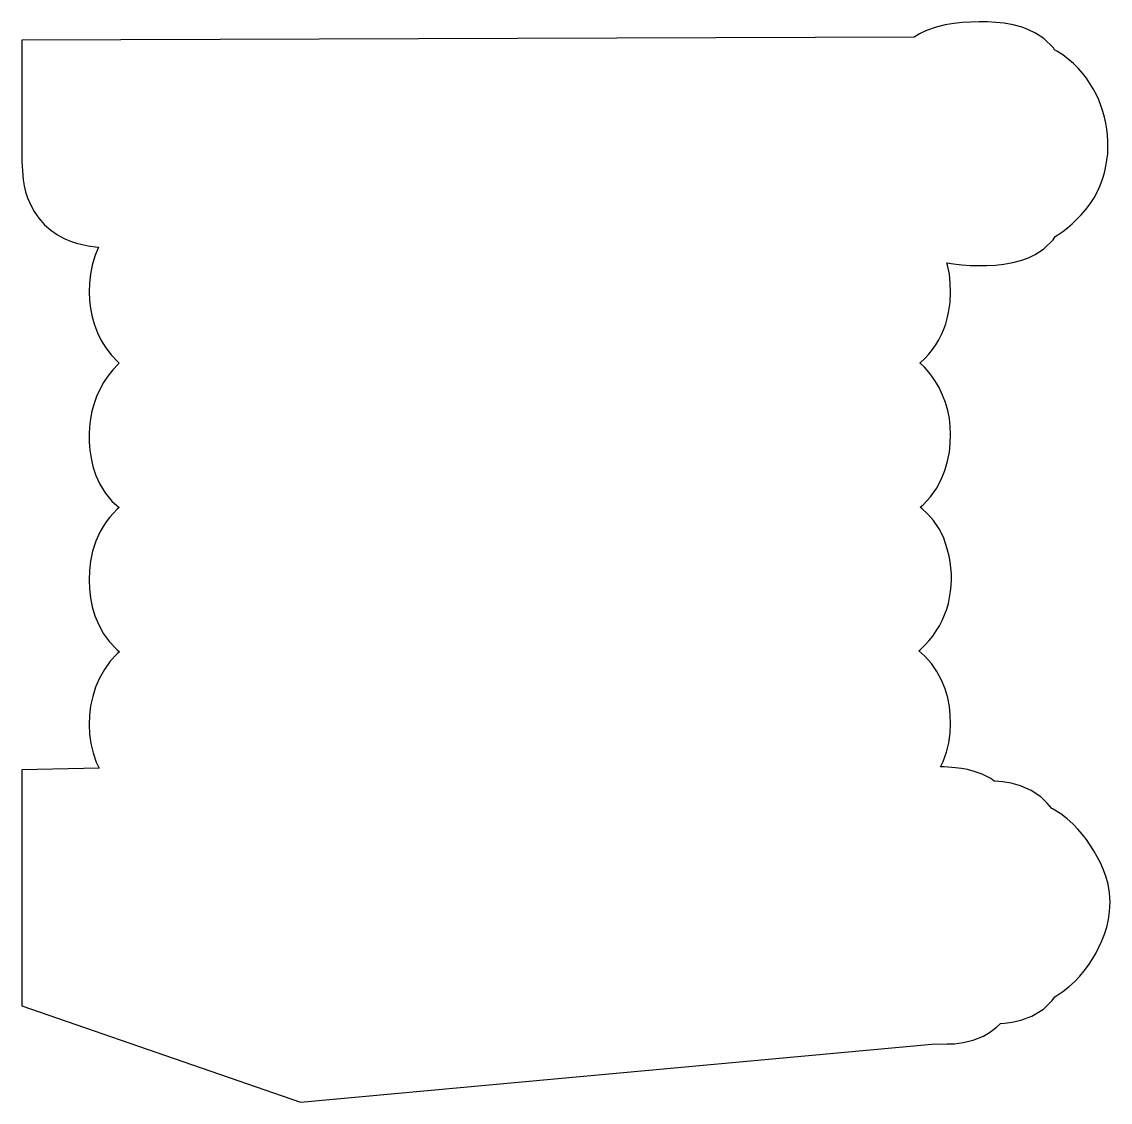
# Model space of a CAD drawing. Extents: x -1890 to -1769, y 918 to 1038.
import ezdxf

# ---------------------------------------------------------------- set-up
doc = ezdxf.new("R2010")
doc.units = 0
doc.layers.add('6MM_ENGRAVE', color=245, linetype='CONTINUOUS')

msp = doc.modelspace()

# ---------------------------------------------------------------- linework, layer by layer
at = {"layer": '6MM_ENGRAVE'}
msp.add_lwpolyline([(-1889.76, 1018.14), (-1889.45, 1017.4), (-1889.04, 1016.63), (-1888.52, 1015.88), (-1887.89, 1015.17), (-1887.18, 1014.55), (-1886.44, 1014.05), (-1885.7, 1013.65), (-1884.99, 1013.35), (-1884.32, 1013.12), (-1883.68, 1012.96), (-1883.02, 1012.83), (-1881.96, 1012.68), (-1881.89, 1012.67), (-1882.3, 1011.67), (-1882.6, 1010.66), (-1882.79, 1009.66), (-1882.89, 1008.68), (-1882.93, 1007.69), (-1882.89, 1006.78), (-1882.79, 1005.85), (-1882.6, 1004.94), (-1882.34, 1004.04), (-1882, 1003.15), (-1881.57, 1002.3), (-1881.06, 1001.47), (-1880.46, 1000.7), (-1879.78, 999.98), (-1879.57, 999.79), (-1879.67, 999.7), (-1880.29, 999.05), (-1880.84, 998.35), (-1881.32, 997.63), (-1881.74, 996.87), (-1882.09, 996.09), (-1882.38, 995.29), (-1882.62, 994.46), (-1882.79, 993.6), (-1882.89, 992.72), (-1882.93, 991.87), (-1882.91, 990.98), (-1882.84, 990.12), (-1882.71, 989.22), (-1882.5, 988.29), (-1882.18, 987.31), (-1881.73, 986.32), (-1881.13, 985.35), (-1880.39, 984.45), (-1879.6, 983.72), (-1879.79, 983.55), (-1880.23, 983.11), (-1880.65, 982.63), (-1881.03, 982.13), (-1881.38, 981.61), (-1881.73, 980.99), (-1882.19, 979.98), (-1882.54, 978.87), (-1882.77, 977.78), (-1882.89, 976.72), (-1882.93, 975.67), (-1882.89, 974.7), (-1882.78, 973.71), (-1882.58, 972.71), (-1882.28, 971.7), (-1881.86, 970.69), (-1881.32, 969.71), (-1880.65, 968.79), (-1879.86, 967.95), (-1879.56, 967.7), (-1879.82, 967.48), (-1880.57, 966.64), (-1881.22, 965.73), (-1881.77, 964.77), (-1882.2, 963.77), (-1882.53, 962.74), (-1882.76, 961.69), (-1882.89, 960.65), (-1882.93, 959.59), (-1882.88, 958.56), (-1882.74, 957.5), (-1882.49, 956.45), (-1882.13, 955.42), (-1881.82, 954.78), (-1890.41, 954.59), (-1890.41, 928.36), (-1859.42, 917.63), (-1789.23, 924.09), (-1787.52, 924.11), (-1786.72, 924.14), (-1785.75, 924.26), (-1784.62, 924.53), (-1783.48, 924.99), (-1782.69, 925.47), (-1782.03, 925.97), (-1781.59, 926.4), (-1781.17, 926.43), (-1780.3, 926.54), (-1779.32, 926.76), (-1778.12, 927.2), (-1776.83, 927.99), (-1775.85, 928.95), (-1775.57, 929.36), (-1775.45, 929.43), (-1774.66, 929.94), (-1773.96, 930.49), (-1773.34, 931.06), (-1772.79, 931.64), (-1772.28, 932.25), (-1771.82, 932.87), (-1771.39, 933.51), (-1771, 934.17), (-1770.65, 934.86), (-1770.32, 935.57), (-1770.04, 936.32), (-1769.79, 937.1), (-1769.6, 937.93), (-1769.46, 938.83), (-1769.4, 939.85), (-1769.46, 940.9), (-1769.64, 941.88), (-1769.89, 942.74), (-1770.17, 943.52), (-1770.49, 944.24), (-1770.84, 944.92), (-1771.21, 945.58), (-1771.61, 946.21), (-1772.05, 946.82), (-1772.51, 947.42), (-1773.01, 948), (-1773.56, 948.57), (-1774.18, 949.13), (-1774.89, 949.68), (-1775.75, 950.22), (-1775.9, 950.29), (-1776.39, 950.88), (-1777.11, 951.56), (-1778.2, 952.29), (-1779.36, 952.79), (-1780.4, 953.08), (-1781.34, 953.24), (-1782.22, 953.31), (-1782.29, 953.31), (-1782.67, 953.6), (-1783.65, 954.1), (-1784.51, 954.41), (-1785.25, 954.6), (-1785.93, 954.72), (-1786.61, 954.81), (-1787.86, 954.9), (-1788.27, 954.92), (-1787.98, 955.52), (-1787.61, 956.54), (-1787.35, 957.59), (-1787.19, 958.65), (-1787.14, 959.69), (-1787.18, 960.67), (-1787.28, 961.62), (-1787.47, 962.59), (-1787.76, 963.57), (-1788.15, 964.54), (-1788.66, 965.49), (-1789.28, 966.38), (-1790, 967.2), (-1790.67, 967.8), (-1790.5, 967.94), (-1790.01, 968.42), (-1789.55, 968.92), (-1789.12, 969.45), (-1788.74, 970.01), (-1788.39, 970.59), (-1788.08, 971.19), (-1787.81, 971.81), (-1787.58, 972.44), (-1787.39, 973.08), (-1787.25, 973.73), (-1787.14, 974.39), (-1787.08, 975.05), (-1787.05, 975.72), (-1787.06, 976.38), (-1787.11, 977.04), (-1787.2, 977.69), (-1787.32, 978.34), (-1787.48, 978.99), (-1787.67, 979.62), (-1787.95, 980.43), (-1788.42, 981.38), (-1789.05, 982.29), (-1789.69, 983), (-1790.32, 983.59), (-1790.54, 983.76), (-1790.17, 984.08), (-1789.39, 984.93), (-1788.72, 985.86), (-1788.18, 986.85), (-1787.77, 987.86), (-1787.48, 988.87), (-1787.28, 989.87), (-1787.18, 990.85), (-1787.14, 991.84), (-1787.18, 992.74), (-1787.28, 993.64), (-1787.46, 994.53), (-1787.71, 995.4), (-1788.03, 996.24), (-1788.42, 997.06), (-1788.89, 997.86), (-1789.43, 998.61), (-1790.05, 999.32), (-1790.55, 999.8), (-1790.5, 999.85), (-1790.02, 1000.3), (-1789.57, 1000.78), (-1789.16, 1001.3), (-1788.79, 1001.83), (-1788.45, 1002.39), (-1788.16, 1002.97), (-1787.9, 1003.55), (-1787.69, 1004.15), (-1787.51, 1004.75), (-1787.36, 1005.42), (-1787.19, 1006.52), (-1787.14, 1007.67), (-1787.18, 1008.68), (-1787.28, 1009.66), (-1787.48, 1010.66), (-1787.55, 1010.93), (-1786.84, 1010.81), (-1785.9, 1010.7), (-1784.96, 1010.64), (-1784.03, 1010.62), (-1783.1, 1010.63), (-1782.17, 1010.68), (-1781.22, 1010.79), (-1780.23, 1010.96), (-1779.23, 1011.22), (-1778.5, 1011.49), (-1777.73, 1011.86), (-1776.81, 1012.46), (-1775.73, 1013.5), (-1775.53, 1013.85), (-1775.24, 1014.03), (-1774.68, 1014.42), (-1774.15, 1014.83), (-1773.64, 1015.27), (-1773.13, 1015.73), (-1772.61, 1016.26), (-1772.1, 1016.85), (-1771.61, 1017.5), (-1771.19, 1018.16), (-1770.82, 1018.85), (-1770.51, 1019.54), (-1770.25, 1020.25), (-1770.04, 1020.95), (-1769.88, 1021.66), (-1769.76, 1022.36), (-1769.68, 1023.06), (-1769.65, 1023.75), (-1769.65, 1024.44), (-1769.69, 1025.12), (-1769.77, 1025.8), (-1769.88, 1026.46), (-1770.03, 1027.12), (-1770.21, 1027.77), (-1770.43, 1028.41), (-1770.68, 1029.05), (-1770.96, 1029.67), (-1771.29, 1030.28), (-1771.65, 1030.87), (-1772.05, 1031.46), (-1772.49, 1032.02), (-1772.97, 1032.57), (-1773.49, 1033.09), (-1774.06, 1033.58), (-1774.68, 1034.05), (-1775.33, 1034.47), (-1775.59, 1034.62), (-1775.71, 1034.82), (-1776.78, 1035.86), (-1777.7, 1036.47), (-1778.47, 1036.84), (-1779.2, 1037.12), (-1780.2, 1037.38), (-1781.19, 1037.56), (-1782.13, 1037.66), (-1783.05, 1037.71), (-1783.98, 1037.73), (-1784.91, 1037.7), (-1785.84, 1037.64), (-1786.77, 1037.54), (-1787.74, 1037.38), (-1788.76, 1037.13), (-1789.82, 1036.76), (-1790.6, 1036.38), (-1791.2, 1036), (-1890.41, 1035.7), (-1890.41, 1024.15), (-1890.4, 1022.18), (-1890.35, 1021.15), (-1890.25, 1020.14), (-1890.13, 1019.48), (-1889.98, 1018.84)], close=True, dxfattribs=at)

doc.saveas('drawing.dxf')
